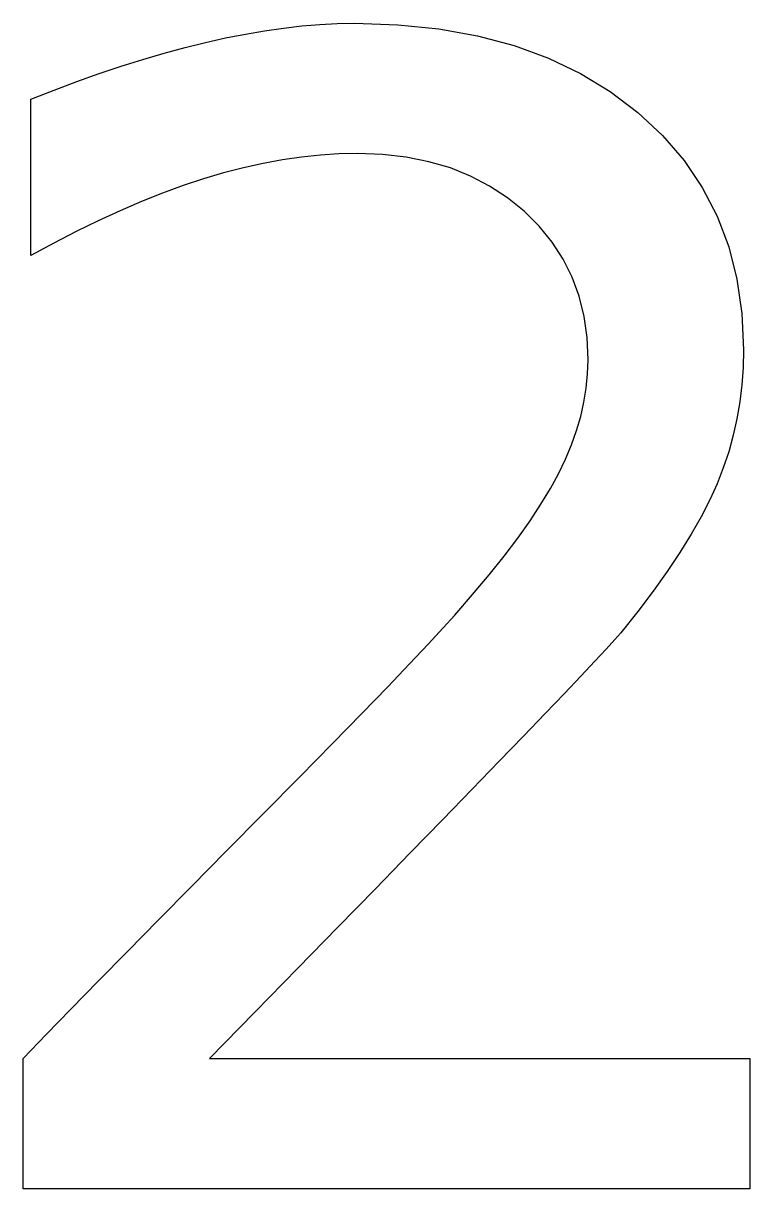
# Model space of a CAD drawing. Header units: millimetres. Extents: x 159.89 to 162.11, y -126.03 to -122.47.
import ezdxf

# ---------------------------------------------------------------- set-up
doc = ezdxf.new("R2010")
doc.units = ezdxf.units.MM

msp = doc.modelspace()

# ---------------------------------------------------------------- linework, layer by layer
msp.add_lwpolyline([(160.458423, -125.633198), (162.110909, -125.633198), (162.110909, -126.031505), (159.889091, -126.031505), (159.889091, -125.633198), (159.959472, -125.560461), (160.035972, -125.48177), (160.118589, -125.397125), (160.207324, -125.306526), (160.302178, -125.209973), (160.403149, -125.107466), (160.510239, -124.999005), (160.623446, -124.884591), (160.734486, -124.772227), (160.834695, -124.670294), (160.924075, -124.578793), (161.002625, -124.497723), (161.070346, -124.427084), (161.127237, -124.366876), (161.173298, -124.317099), (161.20853, -124.277754), (161.263206, -124.215214), (161.313592, -124.155111), (161.359688, -124.097447), (161.401495, -124.04222), (161.439012, -123.989432), (161.472239, -123.939081), (161.501177, -123.891167), (161.525825, -123.845692), (161.547098, -123.80153), (161.565534, -123.757555), (161.581134, -123.713767), (161.593897, -123.670167), (161.603825, -123.626755), (161.610915, -123.58353), (161.61517, -123.540492), (161.616588, -123.497643), (161.613529, -123.4295), (161.604352, -123.364592), (161.589057, -123.302919), (161.567644, -123.244481), (161.540112, -123.189278), (161.506463, -123.13731), (161.466696, -123.088576), (161.42081, -123.043078), (161.370014, -123.001763), (161.315514, -122.965957), (161.25731, -122.93566), (161.195403, -122.910871), (161.129792, -122.891591), (161.060477, -122.87782), (160.987459, -122.869557), (160.910737, -122.866802), (160.854655, -122.86801), (160.797799, -122.871631), (160.74017, -122.877667), (160.681767, -122.886118), (160.622591, -122.896982), (160.562641, -122.910262), (160.501917, -122.925955), (160.44042, -122.944063), (160.378185, -122.964633), (160.314871, -122.98771), (160.250479, -123.013296), (160.185009, -123.04139), (160.11846, -123.071992), (160.050833, -123.105102), (159.982128, -123.14072), (159.912345, -123.178847), (159.912345, -122.700279), (159.983206, -122.672466), (160.052896, -122.646412), (160.121414, -122.622115), (160.188759, -122.599577), (160.254933, -122.578796), (160.319934, -122.559774), (160.383764, -122.54251), (160.446421, -122.527004), (160.508012, -122.513291), (160.568266, -122.501406), (160.627185, -122.49135), (160.684767, -122.483123), (160.741014, -122.476723), (160.795924, -122.472152), (160.849498, -122.46941), (160.901736, -122.468495), (161.034247, -122.47275), (161.159867, -122.485514), (161.278594, -122.506786), (161.390431, -122.536568), (161.495375, -122.574858), (161.593429, -122.621658), (161.68459, -122.676967), (161.76886, -122.740784), (161.844632, -122.811529), (161.910302, -122.887993), (161.965868, -122.970177), (162.011332, -123.05808), (162.046692, -123.151702), (162.07195, -123.251045), (162.087105, -123.356107), (162.092156, -123.466888), (162.09089, -123.520544), (162.087093, -123.573497), (162.080764, -123.625747), (162.071903, -123.677293), (162.060511, -123.728136), (162.046587, -123.778276), (162.030132, -123.827713), (162.011144, -123.876447), (161.988993, -123.925731), (161.962669, -123.977195), (161.932172, -124.03084), (161.897503, -124.086664), (161.858662, -124.144669), (161.815648, -124.204853), (161.768461, -124.267217), (161.717102, -124.331762), (161.698479, -124.352835), (161.671862, -124.381925), (161.637251, -124.419032), (161.594647, -124.464156), (161.54405, -124.517296), (161.48546, -124.578453), (161.418876, -124.647627), (161.344299, -124.724818), (161.261869, -124.81006), (161.171353, -124.90339), (161.072749, -125.004807), (160.966058, -125.114311), (160.85128, -125.231902), (160.728414, -125.35758), (160.597462, -125.491345)], close=True)

doc.saveas('drawing.dxf')
